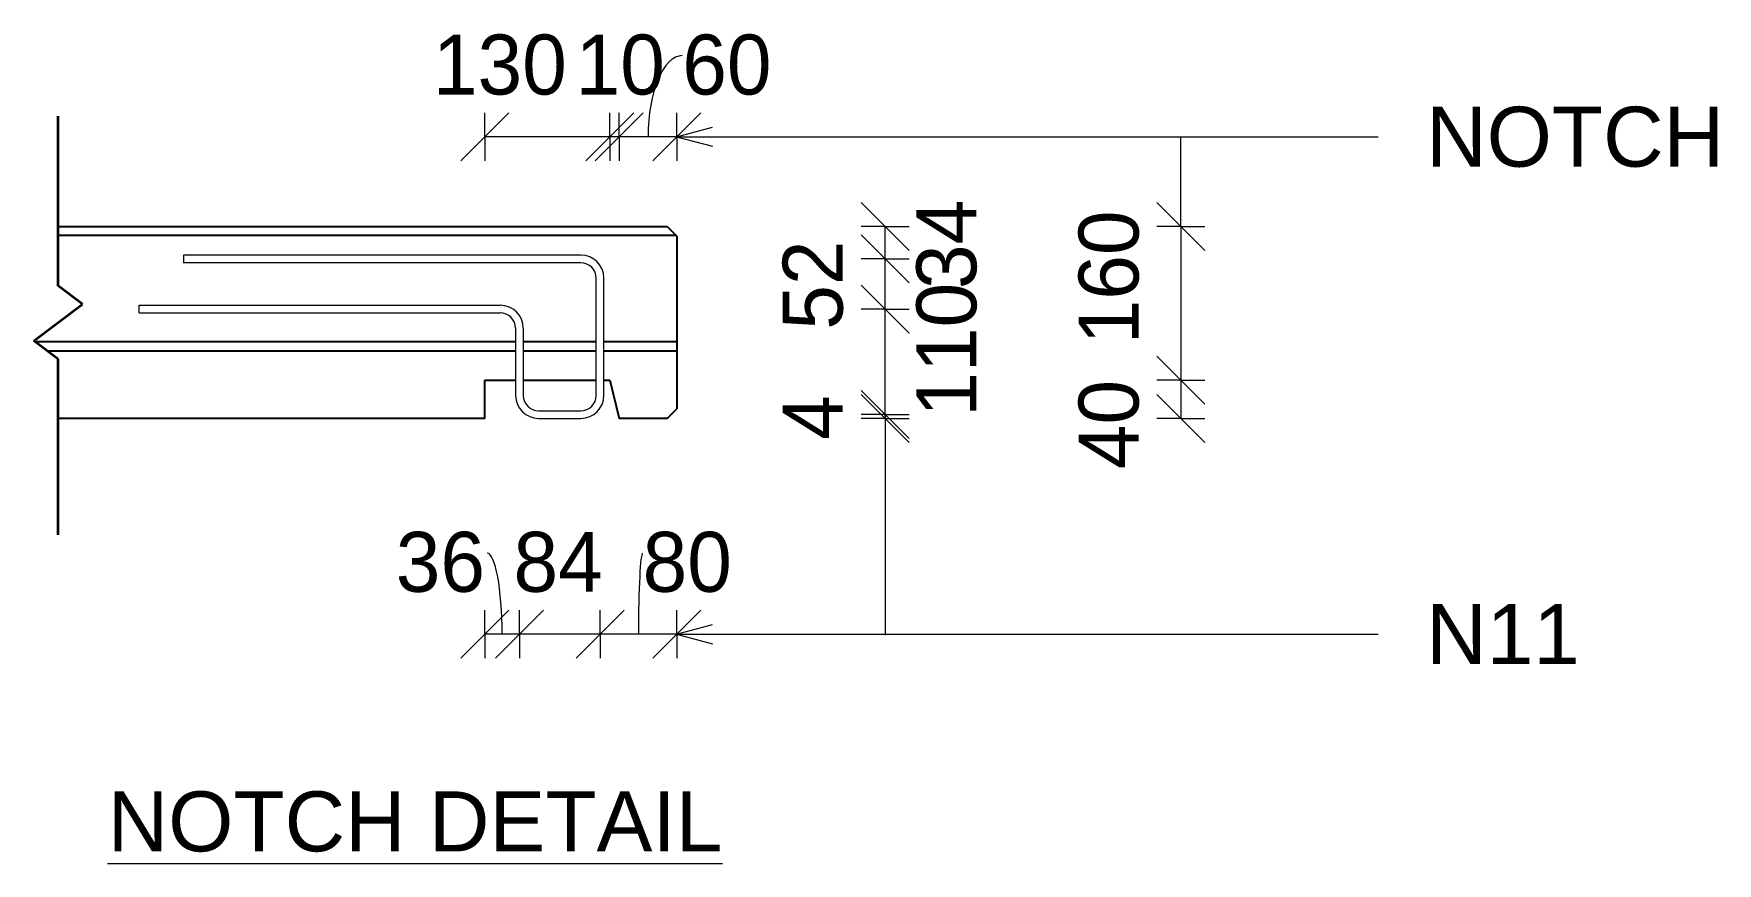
# Model space of a CAD drawing. Header units: millimetres. Extents: x 2323 to 9598, y -11320 to 18539.
# Drawn here: x 7845 to 9598, y 12450 to 13315 of the extents above; entities that cross this region are included whole.
import ezdxf

# ---------------------------------------------------------------- set-up
doc = ezdxf.new("R2010")
doc.units = ezdxf.units.MM
for name, color, linetype, lineweight in [('A-ANNO-DIMS', 211, 'Continuous', 9), ('A-ANNO-DIMS-25', 211, 'Continuous', 9), ('A-DETL-GENF', 92, 'Continuous', 18), ('A-DETL-MEDM', 33, 'Continuous', 35), ('A-DETL-THIN', 151, 'Continuous', 18), ('A-WALL', 113, 'Continuous', 25), ('G-ANNO-TEXT', 231, 'Continuous', 9), ('S-RBAR', 171, 'Continuous', 18)]:
    doc.layers.add(name, color=color, linetype=linetype, lineweight=lineweight)
doc.styles.add('Arial_3', font='arial.ttf', dxfattribs={"height": 62.5})
doc.styles.add('Nirmala UI Semilight_5', font='NirmalaS.ttf', dxfattribs={"height": 62.5})
doc.dimstyles.new('Arrow_Filled_-_2_5_NI_UI_4', dxfattribs={"dimscale": 304.8, "dimtxt": 65.460247, "dimasz": 0.164042, "dimexe": 0.082021, "dimexo": 0.0625, "dimgap": 0.082021, "dimtad": 1, "dimdec": 0, "dimzin": 0, "dimdsep": 46, "dimtxsty": 'Nirmala UI Semilight_5', "dimblk1": 'OBLIQUE', "dimblk2": 'OBLIQUE', "dimsah": 1, "dimcen": 0.09, "dimazin": 0, "dimtfac": 1, "dimtdec": 4, "dimtix": 1, "dimtmove": 1, "dimatfit": 3, "dimfxl": 0.082021, "dimfxlon": 1, "dimtvp": 1, "dimtolj": 1, "dimtzin": 0, "dimarcsym": 2})
doc.dimstyles.new('Arrow_Filled_-_2_5_NI_UI_5', dxfattribs={"dimscale": 304.8, "dimtxt": 65.460247, "dimasz": 0.164042, "dimexe": 0.082021, "dimexo": 0.0625, "dimgap": 0.082021, "dimtad": 1, "dimdec": 0, "dimzin": 0, "dimdsep": 46, "dimtxsty": 'Nirmala UI Semilight_5', "dimblk1": 'OBLIQUE', "dimblk2": 'OBLIQUE', "dimsah": 1, "dimcen": 0.09, "dimazin": 0, "dimtfac": 1, "dimtdec": 4, "dimtix": 1, "dimtmove": 0, "dimatfit": 3, "dimfxl": 0.082021, "dimfxlon": 1, "dimtvp": 1, "dimtolj": 1, "dimtzin": 0, "dimarcsym": 2})
doc.dimstyles.new('Arrow_Filled_-_2_5_NI_UI_6', dxfattribs={"dimscale": 304.8, "dimtxt": 65.460247, "dimasz": 0.164042, "dimexe": 0.082021, "dimexo": 0.0625, "dimgap": 0.082021, "dimtad": 1, "dimdec": 0, "dimzin": 0, "dimdsep": 46, "dimtxsty": 'Nirmala UI Semilight_5', "dimblk1": 'OBLIQUE', "dimblk2": 'OBLIQUE', "dimsah": 1, "dimcen": 0.09, "dimazin": 0, "dimtfac": 1, "dimtdec": 4, "dimtix": 1, "dimtmove": 2, "dimatfit": 3, "dimfxl": 0.082021, "dimfxlon": 1, "dimtvp": 1, "dimtolj": 1, "dimtzin": 0, "dimarcsym": 2})

# ---------------------------------------------------------------- blocks, each defined once
blk = doc.blocks.new('M_Break Line - M_Break Line-1505765-Detail 59 Copy 2')
at = {"layer": 'A-DETL-MEDM'}
for p, q in [((19820.1, 13051.9), (19820.1, 13228.9)), ((19845.5, 13032.9), (19820.1, 13051.9)), ((19794.7, 12994.8), (19845.5, 13032.9)), ((19820.1, 12975.7), (19794.7, 12994.8)), ((19820.1, 12792.5), (19820.1, 12975.7))]:
    blk.add_line(p, q, dxfattribs=at)
blk = doc.blocks.new('DIMBLOCK13-Detail 59 Copy 2')
at = {"layer": 'A-ANNO-DIMS-25'}
for p, q in [((8454.8, 13207.4), (8479.8, 13232.4)), ((8454.8, 13207.4), (8454.8, 13232.4)), ((8514.8, 13207.4), (8539.8, 13232.4)), ((8514.8, 13207.4), (8514.8, 13232.4)), ((8454.8, 13207.4), (8429.8, 13182.4)), ((8514.8, 13207.4), (8454.8, 13207.4)), ((8454.8, 13207.4), (8454.8, 13182.4)), ((8514.8, 13207.4), (8489.8, 13182.4)), ((8514.8, 13207.4), (8514.8, 13182.4))]:
    blk.add_line(p, q, dxfattribs=at)
blk.add_ellipse((8520.4, 13207.4), major_axis=(0, 84.5), ratio=0.421696, start_param=0, end_param=1.570796, dxfattribs=at)
at = {"layer": 'A-ANNO-DIMS-25', "color": 0, "insert": (8520.4, 13313.9), "char_height": 62.5, "width": 114.258, "attachment_point": 1, "line_spacing_factor": 1.142579, "style": 'Nirmala UI Semilight_5'}
blk.add_mtext('60', dxfattribs=at)
blk = doc.blocks.new('_Oblique')
at = {"color": 0, "linetype": 'ByBlock', "lineweight": -2}
blk.add_line((-0.5, -0.5), (0.5, 0.5), dxfattribs=at)
blk = doc.blocks.new('DIMBLOCK14-Detail 59 Copy 2')
at = {"layer": 'A-ANNO-DIMS-25'}
for p, q in [((8444.8, 13207.4), (8469.8, 13232.4)), ((8444.8, 13207.4), (8444.8, 13232.4)), ((8454.8, 13207.4), (8479.8, 13232.4)), ((8454.8, 13207.4), (8454.8, 13232.4)), ((8444.8, 13207.4), (8419.8, 13182.4)), ((8454.8, 13207.4), (8429.8, 13182.4)), ((8454.8, 13207.4), (8444.8, 13207.4)), ((8444.8, 13207.4), (8444.8, 13182.4)), ((8454.8, 13207.4), (8454.8, 13182.4))]:
    blk.add_line(p, q, dxfattribs=at)
at = {"layer": 'A-ANNO-DIMS-25', "color": 0, "insert": (8409.3, 13313.9), "char_height": 62.5, "width": 97.119, "attachment_point": 1, "line_spacing_factor": 1.142579, "style": 'Nirmala UI Semilight_5'}
blk.add_mtext('10', dxfattribs=at)
blk = doc.blocks.new('DIMBLOCK15-Detail 59 Copy 2')
at = {"layer": 'A-ANNO-DIMS-25'}
for p, q in [((8314.8, 13207.4), (8339.8, 13232.4)), ((8314.8, 13207.4), (8314.8, 13232.4)), ((8444.8, 13207.4), (8469.8, 13232.4)), ((8444.8, 13207.4), (8444.8, 13232.4)), ((8314.8, 13207.4), (8289.8, 13182.4)), ((8444.8, 13207.4), (8314.8, 13207.4)), ((8314.8, 13207.4), (8314.8, 13182.4)), ((8444.8, 13207.4), (8419.8, 13182.4)), ((8444.8, 13207.4), (8444.8, 13182.4))]:
    blk.add_line(p, q, dxfattribs=at)
at = {"layer": 'A-ANNO-DIMS-25', "color": 0, "insert": (8260.7, 13313.9), "char_height": 62.5, "width": 154.248, "attachment_point": 1, "line_spacing_factor": 1.142579, "style": 'Nirmala UI Semilight_5'}
blk.add_mtext('130', dxfattribs=at)
blk = doc.blocks.new('DIMBLOCK16-Detail 59 Copy 2')
at = {"layer": 'A-ANNO-DIMS-25'}
for p, q in [((8434.8, 12689), (8459.8, 12714)), ((8434.8, 12689), (8434.8, 12714)), ((8514.8, 12689), (8539.8, 12714)), ((8514.8, 12689), (8514.8, 12714)), ((8434.8, 12689), (8409.8, 12664)), ((8514.8, 12689), (8434.8, 12689)), ((8434.8, 12689), (8434.8, 12664)), ((8514.8, 12689), (8489.8, 12664)), ((8514.8, 12689), (8514.8, 12664))]:
    blk.add_line(p, q, dxfattribs=at)
blk.add_ellipse((8479.1, 12689), major_axis=(0, 84.5), ratio=0.051227, start_param=0, end_param=1.570796, dxfattribs=at)
at = {"layer": 'A-ANNO-DIMS-25', "color": 0, "insert": (8479.1, 12795.6), "char_height": 62.5, "width": 114.258, "attachment_point": 1, "line_spacing_factor": 1.142579, "style": 'Nirmala UI Semilight_5'}
blk.add_mtext('80', dxfattribs=at)
blk = doc.blocks.new('DIMBLOCK17-Detail 59 Copy 2')
at = {"layer": 'A-ANNO-DIMS-25'}
for p, q in [((8350.8, 12689), (8375.8, 12714)), ((8350.8, 12689), (8350.8, 12714)), ((8434.8, 12689), (8459.8, 12714)), ((8434.8, 12689), (8434.8, 12714)), ((8350.8, 12689), (8325.8, 12664)), ((8434.8, 12689), (8350.8, 12689)), ((8350.8, 12689), (8350.8, 12664)), ((8434.8, 12689), (8409.8, 12664)), ((8434.8, 12689), (8434.8, 12664))]:
    blk.add_line(p, q, dxfattribs=at)
at = {"layer": 'A-ANNO-DIMS-25', "color": 0, "insert": (8344.6, 12795.6), "char_height": 62.5, "width": 115.686, "attachment_point": 1, "line_spacing_factor": 1.142579, "style": 'Nirmala UI Semilight_5'}
blk.add_mtext('84', dxfattribs=at)
blk = doc.blocks.new('DIMBLOCK18-Detail 59 Copy 2')
at = {"layer": 'A-ANNO-DIMS-25'}
for p, q in [((8314.8, 12689), (8339.8, 12714)), ((8314.8, 12689), (8314.8, 12714)), ((8350.8, 12689), (8375.8, 12714)), ((8350.8, 12689), (8350.8, 12714)), ((8314.8, 12689), (8289.8, 12664)), ((8350.8, 12689), (8314.8, 12689)), ((8314.8, 12689), (8314.8, 12664)), ((8350.8, 12689), (8325.8, 12664)), ((8350.8, 12689), (8350.8, 12664))]:
    blk.add_line(p, q, dxfattribs=at)
blk.add_ellipse((8317.2, 12689), major_axis=(0, 84.5), ratio=0.183729, start_param=4.712389, end_param=6.283185, dxfattribs=at)
at = {"layer": 'A-ANNO-DIMS-25', "color": 0, "insert": (8222, 12795.6), "char_height": 62.5, "width": 114.258, "attachment_point": 1, "line_spacing_factor": 1.142579, "style": 'Nirmala UI Semilight_5'}
blk.add_mtext('36', dxfattribs=at)
blk = doc.blocks.new('DIMBLOCK19-Detail 59 Copy 2')
at = {"layer": 'A-ANNO-DIMS-25'}
for p, q in [((9039.7, 13113.8), (9014.7, 13138.8)), ((9039.7, 13113.8), (9014.7, 13113.8)), ((9039.7, 13113.8), (9039.7, 12953.8)), ((9039.7, 13113.8), (9064.7, 13088.8)), ((9039.7, 13113.8), (9064.7, 13113.8)), ((9039.7, 12953.8), (9014.7, 12978.8)), ((9039.7, 12953.8), (9014.7, 12953.8)), ((9039.7, 12953.8), (9064.7, 12928.8)), ((9039.7, 12953.8), (9064.7, 12953.8))]:
    blk.add_line(p, q, dxfattribs=at)
at = {"layer": 'A-ANNO-DIMS-25', "color": 0, "insert": (8933.2, 12991.1), "char_height": 62.5, "width": 154.248, "attachment_point": 1, "rotation": 90, "line_spacing_factor": 1.142579, "style": 'Nirmala UI Semilight_5'}
blk.add_mtext('160', dxfattribs=at)
blk = doc.blocks.new('DIMBLOCK20-Detail 59 Copy 2')
at = {"layer": 'A-ANNO-DIMS-25'}
for p, q in [((9039.7, 12953.8), (9014.7, 12978.8)), ((9039.7, 12953.8), (9014.7, 12953.8)), ((9039.7, 12953.8), (9039.7, 12913.8)), ((9039.7, 12953.8), (9064.7, 12928.8)), ((9039.7, 12953.8), (9064.7, 12953.8)), ((9039.7, 12913.8), (9014.7, 12938.8)), ((9039.7, 12913.8), (9014.7, 12913.8)), ((9039.7, 12913.8), (9064.7, 12888.8)), ((9039.7, 12913.8), (9064.7, 12913.8))]:
    blk.add_line(p, q, dxfattribs=at)
at = {"layer": 'A-ANNO-DIMS-25', "color": 0, "insert": (8933.2, 12861), "char_height": 62.5, "width": 115.686, "attachment_point": 1, "rotation": 90, "line_spacing_factor": 1.142579, "style": 'Nirmala UI Semilight_5'}
blk.add_mtext('40', dxfattribs=at)
blk = doc.blocks.new('DIMBLOCK21-Detail 59 Copy 2')
at = {"layer": 'A-ANNO-DIMS-25'}
for p, q in [((8731.6, 12917.8), (8706.6, 12942.8)), ((8731.6, 12913.8), (8706.6, 12938.8)), ((8731.6, 12917.8), (8706.6, 12917.8)), ((8731.6, 12913.8), (8706.6, 12913.8)), ((8731.6, 12913.8), (8731.6, 12917.8)), ((8731.6, 12917.8), (8756.6, 12892.8)), ((8731.6, 12917.8), (8756.6, 12917.8)), ((8731.6, 12913.8), (8756.6, 12888.8)), ((8731.6, 12913.8), (8756.6, 12913.8))]:
    blk.add_line(p, q, dxfattribs=at)
at = {"layer": 'A-ANNO-DIMS-25', "color": 0, "insert": (8625, 12891.4), "char_height": 62.5, "width": 58.557, "attachment_point": 1, "rotation": 90, "line_spacing_factor": 1.142579, "style": 'Nirmala UI Semilight_5'}
blk.add_mtext('4', dxfattribs=at)
blk = doc.blocks.new('DIMBLOCK22-Detail 59 Copy 2')
at = {"layer": 'A-ANNO-DIMS-25'}
for p, q in [((8731.6, 13027.8), (8706.6, 13052.8)), ((8731.6, 13027.8), (8706.6, 13027.8)), ((8731.6, 12917.8), (8731.6, 13027.8)), ((8731.6, 13027.8), (8756.6, 13002.8)), ((8731.6, 13027.8), (8756.6, 13027.8)), ((8731.6, 12917.8), (8706.6, 12942.8)), ((8731.6, 12917.8), (8706.6, 12917.8)), ((8731.6, 12917.8), (8756.6, 12892.8)), ((8731.6, 12917.8), (8756.6, 12917.8))]:
    blk.add_line(p, q, dxfattribs=at)
at = {"layer": 'A-ANNO-DIMS-25', "color": 0, "insert": (8764.2, 12915.7), "char_height": 62.5, "width": 137.109, "attachment_point": 1, "rotation": 90, "line_spacing_factor": 1.142579, "style": 'Nirmala UI Semilight_5'}
blk.add_mtext('110', dxfattribs=at)
blk = doc.blocks.new('DIMBLOCK23-Detail 59 Copy 2')
at = {"layer": 'A-ANNO-DIMS-25'}
for p, q in [((8731.6, 13080), (8706.6, 13105)), ((8731.6, 13080), (8706.6, 13080)), ((8731.6, 13027.8), (8731.6, 13080)), ((8731.6, 13080), (8756.6, 13055)), ((8731.6, 13080), (8756.6, 13080)), ((8731.6, 13027.8), (8706.6, 13052.8)), ((8731.6, 13027.8), (8706.6, 13027.8)), ((8731.6, 13027.8), (8756.6, 13002.8)), ((8731.6, 13027.8), (8756.6, 13027.8))]:
    blk.add_line(p, q, dxfattribs=at)
at = {"layer": 'A-ANNO-DIMS-25', "color": 0, "insert": (8625, 13006.3), "char_height": 62.5, "width": 114.258, "attachment_point": 1, "rotation": 90, "line_spacing_factor": 1.142579, "style": 'Nirmala UI Semilight_5'}
blk.add_mtext('52', dxfattribs=at)
blk = doc.blocks.new('DIMBLOCK24-Detail 59 Copy 2')
at = {"layer": 'A-ANNO-DIMS-25'}
for p, q in [((8731.6, 13113.8), (8706.6, 13138.8)), ((8731.6, 13113.8), (8706.6, 13113.8)), ((8731.6, 13080), (8706.6, 13105)), ((8731.6, 13080), (8731.6, 13113.8)), ((8731.6, 13113.8), (8756.6, 13088.8)), ((8731.6, 13113.8), (8756.6, 13113.8)), ((8731.6, 13080), (8706.6, 13080)), ((8731.6, 13080), (8756.6, 13055)), ((8731.6, 13080), (8756.6, 13080))]:
    blk.add_line(p, q, dxfattribs=at)
at = {"layer": 'A-ANNO-DIMS-25', "color": 0, "insert": (8764.2, 13048.7), "char_height": 62.5, "width": 115.686, "attachment_point": 1, "rotation": 90, "line_spacing_factor": 1.142579, "style": 'Nirmala UI Semilight_5'}
blk.add_mtext('34', dxfattribs=at)

msp = doc.modelspace()

# ---------------------------------------------------------------- linework, layer by layer
at = {"layer": 'A-DETL-THIN'}
for p, q in [((9039.7, 13113.8), (9039.7, 13207.4)), ((8731.6, 12917.8), (8731.6, 12687.8))]:
    msp.add_line(p, q, dxfattribs=at)
at = {"layer": 'A-WALL'}
for p, q in [((7870.3, 13113.8), (8504.8, 13113.8)), ((8514.3, 13104.3), (7870.3, 13104.3)), ((8504.8, 13113.8), (8514.8, 13103.8)), ((8514.8, 13103.8), (8514.8, 12923.8)), ((8346.8, 12993.8), (7846.1, 12993.8)), ((8346.8, 12983.8), (7859.5, 12983.8)), ((8430.8, 12993.8), (8354.8, 12993.8)), ((8430.8, 12983.8), (8354.8, 12983.8)), ((8514.8, 12993.8), (8438.8, 12993.8)), ((8514.8, 12983.8), (8438.8, 12983.8)), ((8314.8, 12913.8), (8314.8, 12953.8)), ((8314.8, 12953.8), (8346.8, 12953.8)), ((8354.8, 12953.8), (8430.8, 12953.8)), ((8438.8, 12953.8), (8444.8, 12953.8)), ((8444.8, 12953.8), (8454.8, 12913.8)), ((8314.8, 12913.8), (7870.3, 12913.8)), ((8504.8, 12913.8), (8454.8, 12913.8)), ((8504.8, 12913.8), (8514.8, 12923.8))]:
    msp.add_line(p, q, dxfattribs=at)
at = {"layer": 'G-ANNO-TEXT', "color": 10}
for p, q in [((8514.5, 13207.4), (8552, 13217.5)), ((8514.5, 13207.4), (8552, 13197.4)), ((8514.5, 13207.4), (9245.2, 13207.4)), ((8514.5, 12689.1), (8552, 12699.1)), ((8514.5, 12689.1), (8552, 12679)), ((8514.5, 12689.1), (9245.2, 12689.1))]:
    msp.add_line(p, q, dxfattribs=at)
at = {"layer": 'S-RBAR'}
for p, q in [((8414.8, 13084), (8000.9, 13084)), ((8000.9, 13084), (8000.9, 13076)), ((8414.8, 13076), (8000.9, 13076)), ((8430.8, 12937.8), (8430.8, 13060)), ((8438.8, 12937.8), (8438.8, 13060)), ((7954.8, 13031.8), (8330.8, 13031.8)), ((7954.8, 13023.8), (7954.8, 13031.8)), ((7954.8, 13023.8), (8330.8, 13023.8)), ((8346.8, 13007.8), (8346.8, 12937.8)), ((8354.8, 13007.8), (8354.8, 12937.8)), ((8370.8, 12921.8), (8414.8, 12921.8)), ((8370.8, 12913.8), (8414.8, 12913.8))]:
    msp.add_line(p, q, dxfattribs=at)
for centre, radius, start, end in [((8414.8, 13060), 24, 0, 90), ((8414.8, 13060), 16, 0, 90), ((8330.8, 13007.8), 24, 0, 90), ((8330.8, 13007.8), 16, 0, 90), ((8370.8, 12937.8), 24, 180, 270), ((8370.8, 12937.8), 16, 180, 270), ((8414.8, 12937.8), 16, 270, 0), ((8414.8, 12937.8), 24, 270, 0)]:
    msp.add_arc(centre, radius, start, end, dxfattribs=at)

# ---------------------------------------------------------------- block references
at = {"layer": 'A-DETL-GENF'}
msp.add_blockref('M_Break Line - M_Break Line-1505765-Detail 59 Copy 2', (-11949.8, 0), dxfattribs=at)

# ---------------------------------------------------------------- texts
at = {"layer": 'G-ANNO-TEXT', "color": 7, "char_height": 62.5, "attachment_point": 1, "style": 'Arial_3'}
for s, insert, width in [('NOTCH', (9295.2, 13238.7), 376.793), ('N11', (9295.2, 12720.3), 192.405), ('\\LNOTCH DETAIL', (7921.9, 12525.1), 777.637)]:
    msp.add_mtext(s, dxfattribs=dict(at, insert=insert, width=width))

# ---------------------------------------------------------------- dimensions: what is measured, and where the dimension line sits
at = {"layer": 'A-ANNO-DIMS'}
dim = msp.add_linear_dim(base=(8314.8, 13207.4), p1=(8444.8, 13182.4), p2=(8314.8, 13182.4), dimstyle='Arrow_Filled_-_2_5_NI_UI_6', override={"dimpost": '<>', "dimfxl": 130}, dxfattribs=at)
dim.commit()
dim.dimension.update_dxf_attribs({"geometry": 'DIMBLOCK15-Detail 59 Copy 2', "text_midpoint": (8337.9, 13272.2), "dimtype": 160, "text_rotation": 360})
for base, p1, p2, override, picture, middle in [((8444.8, 13207.4), (8454.8, 13182.4), (8444.8, 13182.4), {"dimpost": '<>', "dimfxl": 10}, 'DIMBLOCK14-Detail 59 Copy 2', (8449.8, 13264.8)), ((8350.8, 12689), (8434.8, 12714), (8350.8, 12714), {"dimpost": '<>', "dimfxl": 84}, 'DIMBLOCK17-Detail 59 Copy 2', (8392.8, 12746.3))]:
    dim = msp.add_linear_dim(base=base, p1=p1, p2=p2, dimstyle='Arrow_Filled_-_2_5_NI_UI_5', override=override, dxfattribs=at)
    dim.commit()
    dim.dimension.update_dxf_attribs({"geometry": picture, "text_midpoint": middle})
for base, p1, p2, override, picture, middle in [((8454.8, 13207.4), (8514.8, 13182.4), (8454.8, 13182.4), {"dimpost": '<>', "dimfxl": 60}, 'DIMBLOCK13-Detail 59 Copy 2', (8577.5, 13272.2)), ((8314.8, 12689), (8350.8, 12714), (8314.8, 12714), {"dimpost": '<>', "dimfxl": 36}, 'DIMBLOCK18-Detail 59 Copy 2', (8279.1, 12753.9)), ((8434.8, 12689), (8514.8, 12714), (8434.8, 12714), {"dimpost": '<>', "dimfxl": 80}, 'DIMBLOCK16-Detail 59 Copy 2', (8536.2, 12753.9))]:
    dim = msp.add_linear_dim(base=base, p1=p1, p2=p2, dimstyle='Arrow_Filled_-_2_5_NI_UI_4', override=override, dxfattribs=at)
    dim.commit()
    dim.dimension.update_dxf_attribs({"geometry": picture, "text_midpoint": middle, "dimtype": 160})
for base, p1, p2, override, picture, middle in [((8731.6, 13113.8), (8706.6, 13080), (8706.6, 13113.8), {"dimpost": '<>', "dimfxl": 33.84701}, 'DIMBLOCK24-Detail 59 Copy 2', (8805.9, 13106.5)), ((9039.7, 12953.8), (9014.7, 13113.8), (9014.7, 12953.8), {"dimpost": '<>', "dimfxl": 160}, 'DIMBLOCK19-Detail 59 Copy 2', (8974.8, 13068.2)), ((8731.6, 13027.8), (8706.6, 12917.8), (8706.6, 13027.8), {"dimpost": '<>', "dimfxl": 109.980122}, 'DIMBLOCK22-Detail 59 Copy 2', (8805.9, 12984.2)), ((9039.7, 12913.8), (9014.7, 12953.8), (9014.7, 12913.8), {"dimpost": '<>', "dimfxl": 40}, 'DIMBLOCK20-Detail 59 Copy 2', (8974.8, 12918.8))]:
    dim = msp.add_linear_dim(base=base, p1=p1, p2=p2, angle=90, dimstyle='Arrow_Filled_-_2_5_NI_UI_6', override=override, dxfattribs=at)
    dim.commit()
    dim.dimension.update_dxf_attribs({"geometry": picture, "text_midpoint": middle, "dimtype": 160, "text_rotation": 90})
for base, p1, p2, override, picture, middle in [((8731.6, 13080), (8706.6, 13027.8), (8706.6, 13080), {"dimpost": '<>', "dimfxl": 52.172867}, 'DIMBLOCK23-Detail 59 Copy 2', (8674.3, 13053.9)), ((8731.6, 12917.8), (8706.6, 12913.8), (8706.6, 12917.8), {"dimpost": '<>', "dimfxl": 4}, 'DIMBLOCK21-Detail 59 Copy 2', (8675.3, 12915.8))]:
    dim = msp.add_linear_dim(base=base, p1=p1, p2=p2, angle=90, dimstyle='Arrow_Filled_-_2_5_NI_UI_5', override=override, dxfattribs=at)
    dim.commit()
    dim.dimension.update_dxf_attribs({"geometry": picture, "text_midpoint": middle})

doc.saveas('drawing.dxf')
